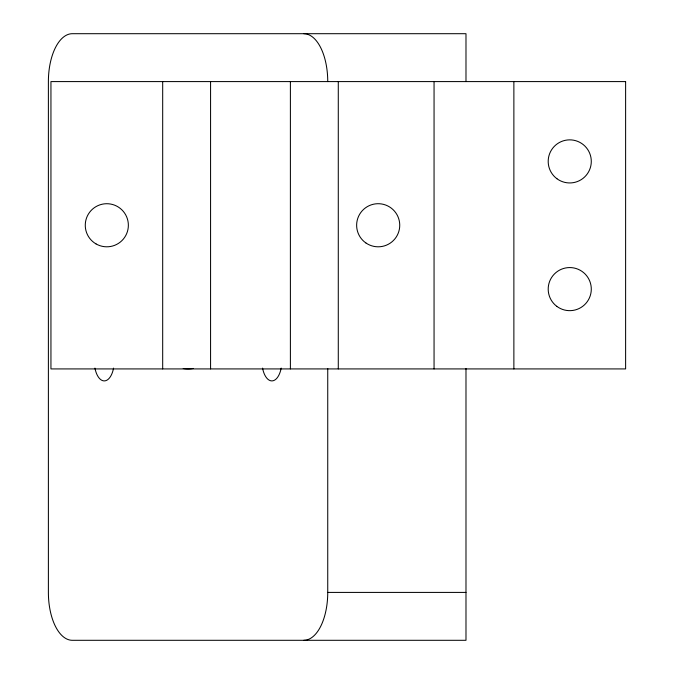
<?xml version="1.0" encoding="UTF-8"?>
<svg xmlns="http://www.w3.org/2000/svg" width="674" height="674" viewBox="0 0 674 674"><rect width="100%" height="100%" fill="white"/><g stroke="black" fill="none" stroke-linecap="round" stroke-linejoin="round"><path stroke-width="1.01" d="M303.797 640.3A47.888 23.944 90 0 0 327.741 592.412L465.987 592.412M513.874 81.588L513.874 368.922M465.987 81.588L465.987 33.7L72.329 33.7A47.888 23.944 -90 0 0 48.385 81.588L48.385 592.412A47.888 23.944 -90 0 0 72.329 640.3L465.987 640.3L465.987 368.535M434.056 81.588L434.056 368.922M338.281 81.588L338.281 368.922M327.741 368.535L327.741 592.412M290.393 81.588L290.393 368.922M210.574 81.588L210.574 368.922M162.687 81.588L162.687 368.922M303.797 33.7A47.888 23.944 -90 0 1 327.741 81.588M193.303 368.451A115.734 57.863 90 0 1 183.218 368.518M113.569 368.097A19.95 9.975 -90 0 1 104.251 380.903A19.95 9.975 -90 0 1 94.941 368.097M281.184 368.097A19.95 9.975 -90 0 1 271.866 380.903A19.95 9.975 -90 0 1 262.557 368.097M625.615 81.588L50.946 81.588L50.946 368.922L625.615 368.922L625.615 81.588M556.96 178.753A21.551 21.551 0 0 0 591.157 163.807A21.551 21.551 0 0 0 561.113 141.658A21.551 21.551 0 0 0 556.96 178.753M556.766 306.316A21.551 21.551 0 0 0 591.132 291.749A21.551 21.551 0 0 0 561.341 269.271A21.551 21.551 0 0 0 556.766 306.316M365.889 242.952A21.551 21.551 0 0 0 399.665 227.062A21.551 21.551 0 0 0 369.007 205.755A21.551 21.551 0 0 0 365.889 242.952M96.037 243.921A21.551 21.551 0 0 0 128.363 225.259A21.551 21.551 0 0 0 96.037 206.598A21.551 21.551 0 0 0 96.037 243.921"/></g></svg>
